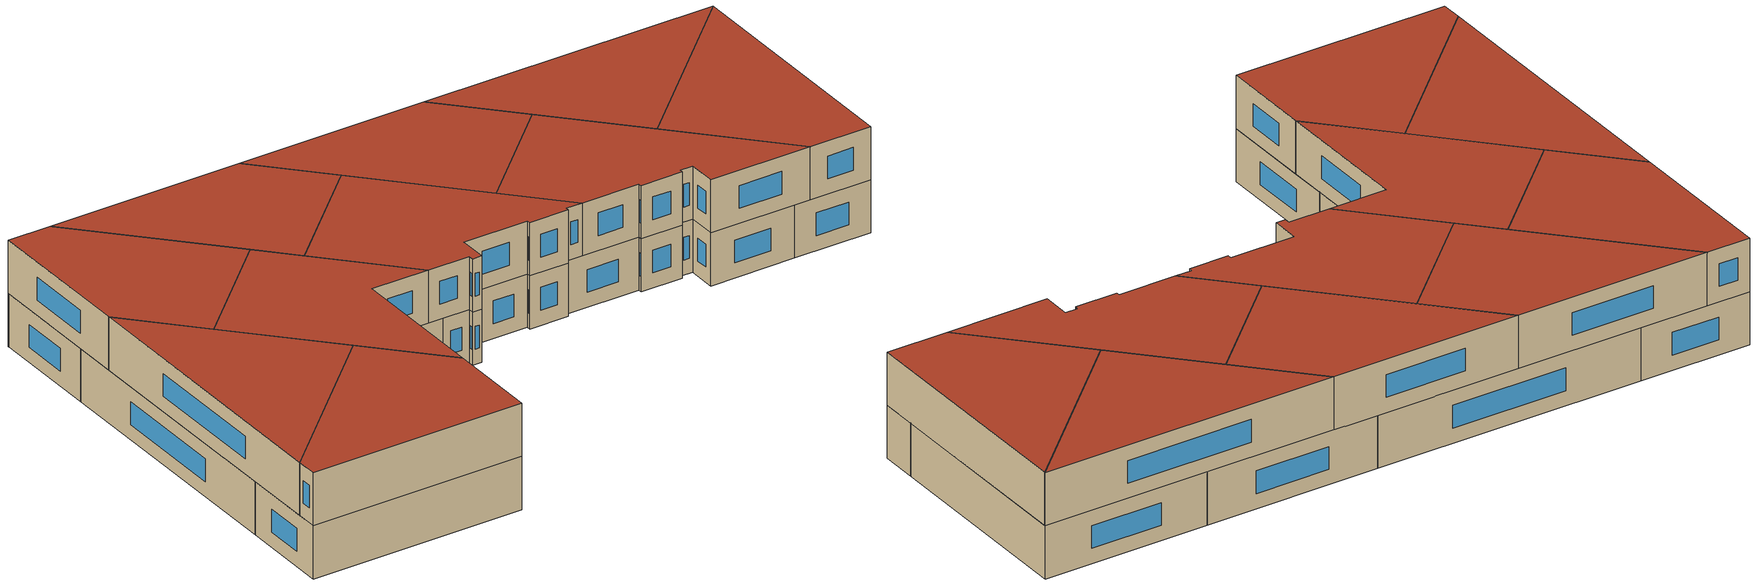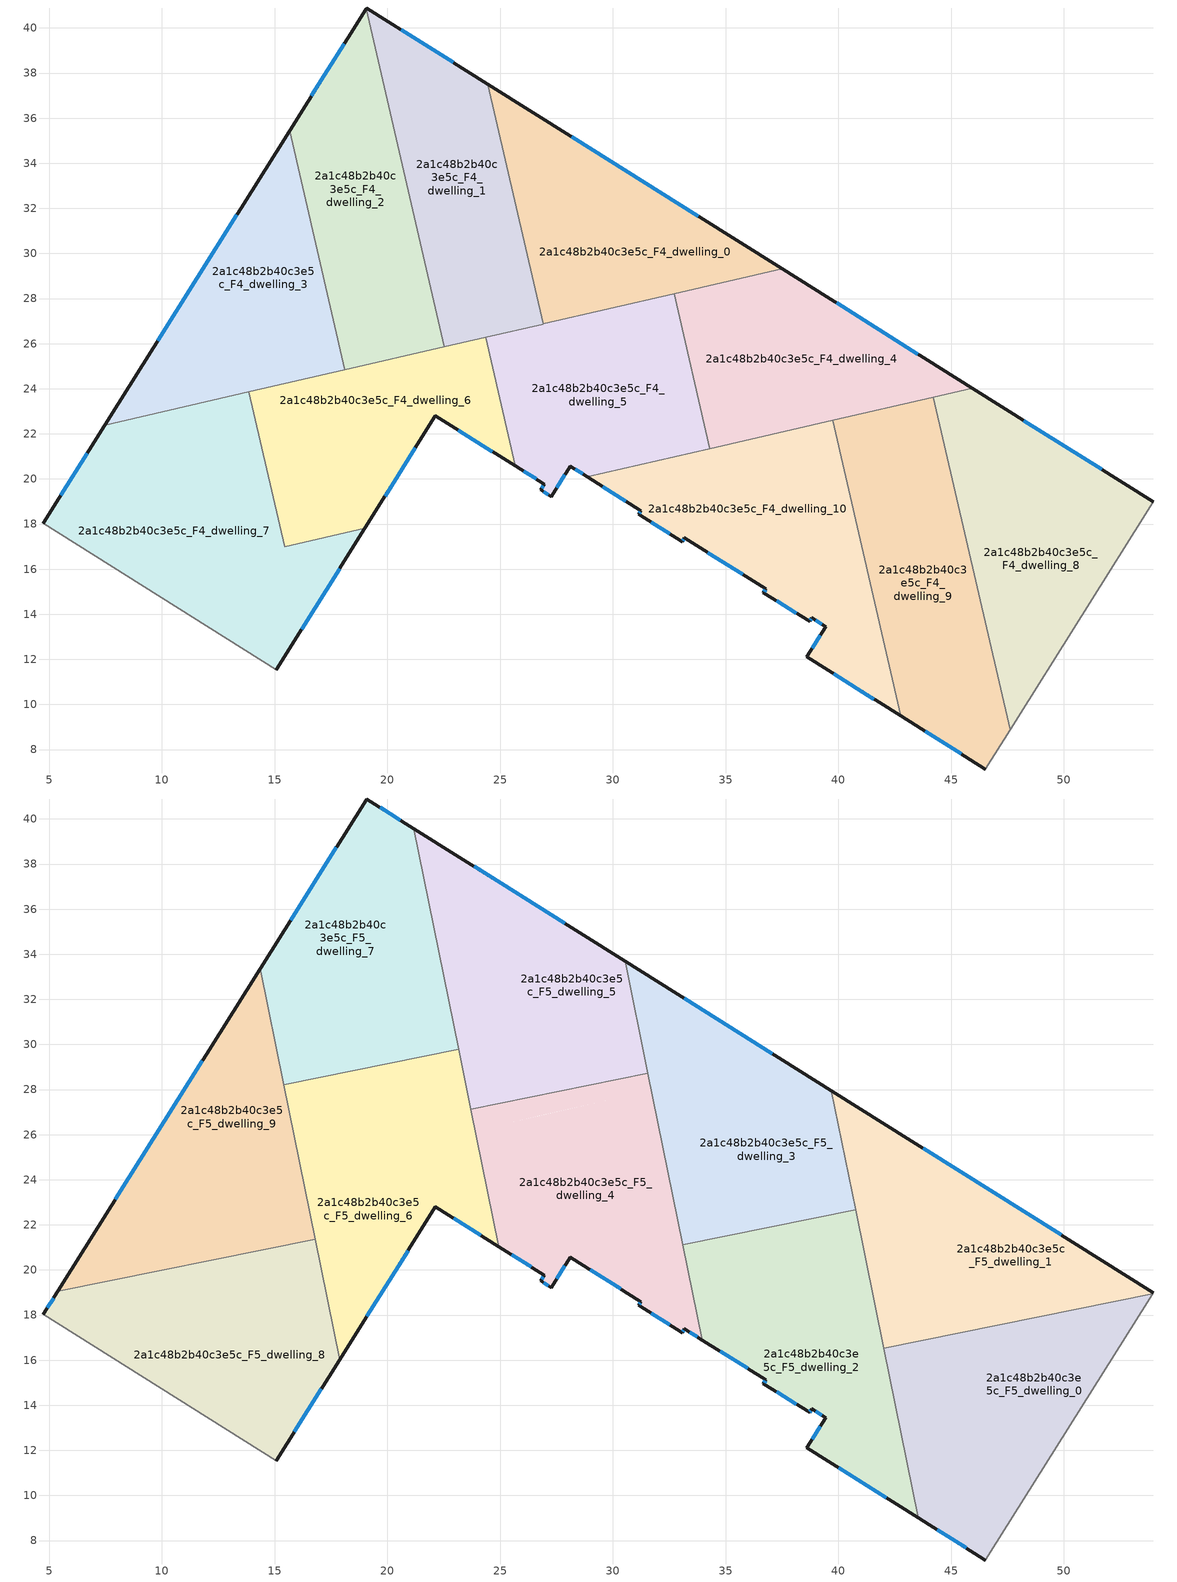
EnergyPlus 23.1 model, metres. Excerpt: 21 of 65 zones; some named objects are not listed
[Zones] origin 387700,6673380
2a1c48b2b40c3e5c_F4_dwelling_0
 floor to 2a1c48b2b40c3e5c_F3_dwelling_0 (EU_floor_Construction): 37.51,29.32 26.91,26.87 24.46,37.51 z12
 wall outside (EU_wall_Construction): 37.51,29.32 24.46,37.51 z12:15
 wall to 2a1c48b2b40c3e5c_F4_dwelling_1 (EU_wall_Construction): 24.46,37.51 26.91,26.87 z12:15
 wall to 2a1c48b2b40c3e5c_F4_dwelling_5 (EU_wall_Construction): 26.91,26.87 32.72,28.21 z12:15
 wall to 2a1c48b2b40c3e5c_F4_dwelling_4 (EU_wall_Construction): 32.72,28.21 37.51,29.32 z12:15
 window (EU_Window_Construction): 33.78,31.66 28.19,35.17 z12.86:14.14
2a1c48b2b40c3e5c_F4_dwelling_1
 floor to 2a1c48b2b40c3e5c_F3_dwelling_1 (EU_floor_Construction): 24.46,37.51 26.91,26.87 22.52,25.86 19.06,40.85 19.08,40.88 z12
 wall outside (EU_wall_Construction): 24.46,37.51 19.08,40.88 19.06,40.85 z12:15
 wall to 2a1c48b2b40c3e5c_F4_dwelling_2 (EU_wall_Construction): 19.06,40.85 22.52,25.86 z12:15
 wall to 2a1c48b2b40c3e5c_F4_dwelling_6 (EU_wall_Construction): 22.52,25.86 24.35,26.28 z12:15
 wall to 2a1c48b2b40c3e5c_F4_dwelling_5 (EU_wall_Construction): 24.36,26.28 26.91,26.87 z12:15
 window (EU_Window_Construction): 22.92,38.47 20.62,39.92 z12.86:14.14
2a1c48b2b40c3e5c_F4_dwelling_10
 floor to 2a1c48b2b40c3e5c_F3_dwelling_10 (EU_floor_Construction): 39.75,22.6 42.77,9.49 38.6,12.11 39.44,13.45 38.83,13.84 38.72,13.68 36.68,14.96 36.78,15.12 33.18,17.38 33.07,17.22 31.15,18.43 31.25,18.59 28.87,20.09 z12
 wall outside (EU_wall_Construction): 28.87,20.09 31.25,18.59 31.15,18.43 33.07,17.22 33.18,17.38 36.78,15.12 36.68,14.96 38.72,13.68 38.83,13.84 39.44,13.45 38.6,12.11 42.77,9.49 z12:15
 wall to 2a1c48b2b40c3e5c_F4_dwelling_9 (EU_wall_Construction): 42.77,9.49 39.75,22.6 z12:15
 wall to 2a1c48b2b40c3e5c_F4_dwelling_4 (EU_wall_Construction): 39.75,22.6 34.3,21.34 z12:15
 wall to 2a1c48b2b40c3e5c_F4_dwelling_5 (EU_wall_Construction): 34.3,21.34 28.87,20.09 z12:15
 window (EU_Window_Construction): 37.26,14.59 38.14,14.04 / 36.75,15.08 36.71,15.01 / 34.21,16.74 35.75,15.77 / 33.1,17.26 33.15,17.34 / 31.7,18.08 32.52,17.56 / 31.22,18.55 31.18,18.47 / 29.55,19.66 30.57,19.02 / 39.79,11.36 41.58,10.24 / 39.2,13.07 38.84,12.49 / 39,13.73 39.27,13.56 / 38.75,13.72 38.8,13.79 z12.86:14.14
 ceiling adiabatic (EU_roof_Construction): 39.78,22.47 39.75,22.6 34.62,21.42 z15
2a1c48b2b40c3e5c_F4_dwelling_2
 floor to 2a1c48b2b40c3e5c_F3_dwelling_2 (EU_floor_Construction): 19.06,40.85 22.52,25.86 18.11,24.84 15.67,35.44 z12
 wall outside (EU_wall_Construction): 19.06,40.85 15.67,35.44 z12:15
 wall to 2a1c48b2b40c3e5c_F4_dwelling_3 (EU_wall_Construction): 15.67,35.44 18.11,24.84 z12:15
 wall to 2a1c48b2b40c3e5c_F4_dwelling_6 (EU_wall_Construction): 18.11,24.84 22.52,25.86 z12:15
 window (EU_Window_Construction): 18.09,39.31 16.64,36.99 z12.86:14.14
2a1c48b2b40c3e5c_F4_dwelling_3
 floor to 2a1c48b2b40c3e5c_F3_dwelling_3 (EU_floor_Construction): 15.67,35.44 18.11,24.84 7.47,22.39 z12
 wall outside (EU_wall_Construction): 15.67,35.44 7.47,22.39 z12:15
 wall to 2a1c48b2b40c3e5c_F4_dwelling_7 (EU_wall_Construction): 7.47,22.39 13.86,23.86 z12:15
 wall to 2a1c48b2b40c3e5c_F4_dwelling_6 (EU_wall_Construction): 13.86,23.86 18.11,24.84 z12:15
 window (EU_Window_Construction): 13.33,31.71 9.82,26.12 z12.86:14.14
2a1c48b2b40c3e5c_F4_dwelling_4
 floor to 2a1c48b2b40c3e5c_F3_dwelling_4 (EU_floor_Construction): 45.94,24.03 34.3,21.34 32.72,28.21 37.51,29.32 z12
 wall outside (EU_wall_Construction): 45.94,24.03 37.51,29.32 z12:15
 wall to 2a1c48b2b40c3e5c_F4_dwelling_5 (EU_wall_Construction): 32.72,28.21 34.3,21.34 z12:15
 wall to 2a1c48b2b40c3e5c_F4_dwelling_8 (EU_wall_Construction): 44.21,23.63 45.94,24.03 z12:15
 wall to 2a1c48b2b40c3e5c_F4_dwelling_9 (EU_wall_Construction): 39.75,22.6 44.21,23.63 z12:15
 window (EU_Window_Construction): 43.53,25.54 39.92,27.81 z12.86:14.14
2a1c48b2b40c3e5c_F4_dwelling_5
 floor to 2a1c48b2b40c3e5c_F3_dwelling_5 (EU_floor_Construction): 32.72,28.21 34.3,21.34 28.87,20.09 28.11,20.57 27.27,19.22 26.8,19.51 26.96,19.77 25.67,20.58 24.35,26.28 z12
 wall outside (EU_wall_Construction): 25.67,20.58 26.96,19.77 26.8,19.51 27.27,19.22 28.11,20.57 28.87,20.09 z12:15
 wall to 2a1c48b2b40c3e5c_F4_dwelling_6 (EU_wall_Construction): 24.35,26.28 25.67,20.58 z12:15
 window (EU_Window_Construction): 28.33,20.43 28.66,20.23 / 27.51,19.61 27.87,20.19 / 26.94,19.43 27.14,19.3 / 26.92,19.69 26.85,19.59 / 26.04,20.35 26.59,20 z12.86:14.14
2a1c48b2b40c3e5c_F4_dwelling_6
 floor to 2a1c48b2b40c3e5c_F3_dwelling_6 (EU_floor_Construction): 24.35,26.28 25.67,20.58 22.14,22.8 19.01,17.82 15.44,16.99 13.86,23.86 z12
 wall outside (EU_wall_Construction): 19.01,17.82 22.14,22.8 25.67,20.58 z12:15
 wall to 2a1c48b2b40c3e5c_F4_dwelling_7 (EU_wall_Construction): 13.86,23.86 15.44,16.99 19.01,17.82 z12:15
 window (EU_Window_Construction): 23.15,22.16 24.66,21.21 / 19.9,19.24 21.24,21.37 z12.86:14.14
2a1c48b2b40c3e5c_F4_dwelling_7
 floor to 2a1c48b2b40c3e5c_F3_dwelling_7 (EU_floor_Construction): 13.86,23.86 15.44,16.99 19.01,17.82 15.08,11.55 4.74,18.03 7.47,22.39 z12
 wall outside (EU_wall_Construction): 15.08,11.55 19.01,17.82 / 7.47,22.39 4.74,18.03 z12:15
 wall adiabatic (EU_wall_Construction): 4.74,18.03 15.08,11.55 z12:15
 window (EU_Window_Construction): 16.2,13.34 17.89,16.02 / 6.69,21.14 5.52,19.28 z12.86:14.14
2a1c48b2b40c3e5c_F4_dwelling_8
 floor to 2a1c48b2b40c3e5c_F3_dwelling_8 (EU_floor_Construction): 53.97,18.99 47.61,8.87 44.21,23.63 45.94,24.03 z12
 wall outside (EU_wall_Construction): 53.97,18.99 45.94,24.03 z12:15
 wall to 2a1c48b2b40c3e5c_F4_dwelling_9 (EU_wall_Construction): 44.21,23.63 47.61,8.87 z12:15
 wall adiabatic (EU_wall_Construction): 47.61,8.87 53.97,18.99 z12:15
 window (EU_Window_Construction): 51.67,20.43 48.23,22.59 z12.86:14.14
2a1c48b2b40c3e5c_F4_dwelling_9
 floor to 2a1c48b2b40c3e5c_F3_dwelling_9 (EU_floor_Construction): 44.21,23.63 47.61,8.87 46.53,7.14 42.77,9.49 39.75,22.6 z12
 wall outside (EU_wall_Construction): 42.77,9.49 46.53,7.14 z12:15
 wall adiabatic (EU_wall_Construction): 46.53,7.14 47.61,8.87 z12:15
 window (EU_Window_Construction): 43.84,8.82 45.45,7.81 z12.86:14.14
2a1c48b2b40c3e5c_F5_dwelling_0
 floor to 2a1c48b2b40c3e5c_F4_dwelling_8 (EU_floor_Construction): 53.94,18.95 47.61,8.87 45.68,17.27 z15
 floor to 2a1c48b2b40c3e5c_F4_dwelling_9 (EU_floor_Construction): 45.68,17.27 47.61,8.87 46.53,7.14 43.54,9.01 42.01,16.53 z15
 wall outside (EU_wall_Construction): 43.54,9.01 46.53,7.14 z15:18
 wall to 2a1c48b2b40c3e5c_F5_dwelling_1 (EU_wall_Construction): 53.94,18.96 42.01,16.53 z15:18
 wall adiabatic (EU_wall_Construction): 46.53,7.14 53.94,18.96 z15:18
 wall to 2a1c48b2b40c3e5c_F5_dwelling_2 (EU_wall_Construction): 42.01,16.53 43.54,9.01 z15:18
 window (EU_Window_Construction): 44.4,8.47 45.67,7.67 z15.86:17.14
 roof outside (EU_roof_Construction): 46.53,7.14 53.94,18.96 42.01,16.53 43.54,9.01 z18
2a1c48b2b40c3e5c_F5_dwelling_1
 floor to 2a1c48b2b40c3e5c_F4_dwelling_8 (EU_floor_Construction): 53.97,18.99 53.94,18.95 45.68,17.27 44.21,23.63 45.94,24.03 z15
 floor to 2a1c48b2b40c3e5c_F4_dwelling_4 (EU_floor_Construction): 45.94,24.03 40.73,22.83 39.69,27.95 z15
 floor to 2a1c48b2b40c3e5c_F4_dwelling_9 (EU_floor_Construction): 44.21,23.63 45.68,17.27 42.01,16.53 40.73,22.83 z15
 wall outside (EU_wall_Construction): 53.97,18.99 39.69,27.95 z15:18
 wall adiabatic (EU_wall_Construction): 53.94,18.96 53.97,18.99 z15:18
 wall to 2a1c48b2b40c3e5c_F5_dwelling_3 (EU_wall_Construction): 39.69,27.95 40.77,22.67 z15:18
 wall to 2a1c48b2b40c3e5c_F5_dwelling_2 (EU_wall_Construction): 40.77,22.67 42.01,16.53 z15:18
 window (EU_Window_Construction): 49.89,21.55 43.77,25.39 z15.86:17.14
 roof outside (EU_roof_Construction): 53.94,18.96 53.97,18.99 39.69,27.95 42.01,16.53 z18
2a1c48b2b40c3e5c_F5_dwelling_2
 floor to 2a1c48b2b40c3e5c_F4_dwelling_10 (EU_floor_Construction): 39.78,22.47 42.77,9.49 38.6,12.11 39.44,13.45 38.83,13.84 38.72,13.68 36.68,14.96 36.78,15.12 33.96,16.89 33.11,21.07 34.61,21.41 z15
 floor to 2a1c48b2b40c3e5c_F4_dwelling_5 (EU_floor_Construction): 34.3,21.35 33.11,21.07 33.1,21.11 z15
 floor to 2a1c48b2b40c3e5c_F4_dwelling_9 (EU_floor_Construction): 40.77,22.67 43.54,9.01 42.77,9.49 39.78,22.47 z15
 wall outside (EU_wall_Construction): 33.96,16.89 36.78,15.12 36.68,14.96 38.72,13.68 38.79,13.78 38.83,13.84 39.44,13.45 38.6,12.11 43.54,9.01 z15:18
 wall to 2a1c48b2b40c3e5c_F5_dwelling_3 (EU_wall_Construction): 40.77,22.67 33.1,21.11 z15:18
 wall to 2a1c48b2b40c3e5c_F5_dwelling_4 (EU_wall_Construction): 33.1,21.11 33.96,16.89 z15:18
 window (EU_Window_Construction): 40.01,11.22 42.13,9.89 / 39.2,13.07 38.84,12.49 / 39,13.73 39.27,13.56 / 38.74,13.71 38.77,13.75 / 37.26,14.59 38.14,14.04 / 36.75,15.08 36.71,15.01 / 34.77,16.39 35.98,15.63 z15.86:17.14
 roof outside (EU_roof_Construction): 43.54,9.01 40.77,22.67 33.1,21.11 33.96,16.89 36.78,15.12 36.68,14.96 38.72,13.68 38.79,13.78 38.83,13.84 39.44,13.45 38.6,12.11 z18
2a1c48b2b40c3e5c_F5_dwelling_3
 floor to 2a1c48b2b40c3e5c_F4_dwelling_4 (EU_floor_Construction): 39.69,27.95 40.73,22.83 34.62,21.42 34.3,21.35 32.72,28.21 37.51,29.32 z15
 floor to 2a1c48b2b40c3e5c_F4_dwelling_0 (EU_floor_Construction): 37.51,29.32 31.71,27.98 30.54,33.69 z15
 floor to 2a1c48b2b40c3e5c_F4_dwelling_5 (EU_floor_Construction): 32.72,28.21 34.3,21.35 33.1,21.11 31.71,27.98 z15
 floor to 2a1c48b2b40c3e5c_F4_dwelling_9 (EU_floor_Construction): 40.73,22.83 40.77,22.67 39.78,22.47 39.75,22.6 z15
 floor adiabatic (EU_floor_Construction): 39.75,22.6 39.78,22.47 34.62,21.42 z15
 wall outside (EU_wall_Construction): 39.69,27.95 30.54,33.69 z15:18
 wall to 2a1c48b2b40c3e5c_F5_dwelling_5 (EU_wall_Construction): 30.54,33.69 31.56,28.72 z15:18
 wall to 2a1c48b2b40c3e5c_F5_dwelling_4 (EU_wall_Construction): 31.56,28.72 33.1,21.11 z15:18
 window (EU_Window_Construction): 37.08,29.59 33.16,32.05 z15.86:17.14
 roof outside (EU_roof_Construction): 40.77,22.67 39.69,27.95 30.54,33.69 33.1,21.11 z18
2a1c48b2b40c3e5c_F5_dwelling_4
 floor to 2a1c48b2b40c3e5c_F4_dwelling_5 (EU_floor_Construction): 31.71,27.98 33.11,21.07 28.87,20.09 28.11,20.57 27.27,19.22 26.8,19.51 26.96,19.77 25.67,20.58 24.35,26.28 z15
 floor to 2a1c48b2b40c3e5c_F4_dwelling_1 (EU_floor_Construction): 26.71,27.73 26.91,26.87 23.89,26.17 23.7,27.12 z15
 floor to 2a1c48b2b40c3e5c_F4_dwelling_10 (EU_floor_Construction): 33.11,21.07 33.96,16.89 33.18,17.38 33.07,17.22 31.15,18.43 31.25,18.59 28.87,20.09 z15
 floor to 2a1c48b2b40c3e5c_F4_dwelling_0 (EU_floor_Construction): 31.56,28.72 31.71,27.98 26.91,26.87 26.71,27.73 z15
 floor to 2a1c48b2b40c3e5c_F4_dwelling_6 (EU_floor_Construction): 24.35,26.28 25.67,20.58 24.94,21.04 23.89,26.17 z15
 wall outside (EU_wall_Construction): 24.94,21.04 26.96,19.77 26.8,19.51 27.27,19.22 28.11,20.57 31.25,18.59 31.15,18.43 33.07,17.22 33.18,17.38 33.96,16.89 z15:18
 wall to 2a1c48b2b40c3e5c_F5_dwelling_5 (EU_wall_Construction): 31.56,28.72 23.7,27.12 z15:18
 wall to 2a1c48b2b40c3e5c_F5_dwelling_6 (EU_wall_Construction): 23.7,27.12 24.94,21.04 z15:18
 window (EU_Window_Construction): 25.51,20.68 26.38,20.13 / 33.4,17.24 33.74,17.03 / 33.1,17.26 33.15,17.34 / 31.7,18.08 32.52,17.56 / 31.22,18.55 31.18,18.47 / 29.01,20.01 30.35,19.16 / 27.51,19.61 27.87,20.19 / 26.94,19.43 27.14,19.3 / 26.92,19.69 26.85,19.59 z15.86:17.14
 roof outside (EU_roof_Construction): 33.96,16.89 31.56,28.72 23.7,27.12 24.94,21.04 26.96,19.77 26.8,19.51 27.27,19.22 28.11,20.57 31.25,18.59 31.15,18.43 33.07,17.22 33.18,17.38 z18
2a1c48b2b40c3e5c_F5_dwelling_5
 floor to 2a1c48b2b40c3e5c_F4_dwelling_0 (EU_floor_Construction): 30.54,33.69 31.56,28.72 26.71,27.73 24.46,37.51 z15
 floor to 2a1c48b2b40c3e5c_F4_dwelling_1 (EU_floor_Construction): 24.46,37.51 26.71,27.73 23.7,27.12 21.17,39.57 z15
 wall outside (EU_wall_Construction): 30.54,33.69 21.17,39.57 z15:18
 wall to 2a1c48b2b40c3e5c_F5_dwelling_7 (EU_wall_Construction): 21.17,39.57 23.16,29.78 z15:18
 wall to 2a1c48b2b40c3e5c_F5_dwelling_6 (EU_wall_Construction): 23.16,29.78 23.7,27.12 z15:18
 window (EU_Window_Construction): 27.87,35.37 23.85,37.89 z15.86:17.14
 roof outside (EU_roof_Construction): 31.56,28.72 30.54,33.69 21.17,39.57 23.7,27.12 z18
2a1c48b2b40c3e5c_F5_dwelling_6
 floor to 2a1c48b2b40c3e5c_F4_dwelling_6 (EU_floor_Construction): 23.89,26.17 24.94,21.04 22.14,22.8 19.01,17.82 17.58,17.49 16.18,24.4 z15
 floor to 2a1c48b2b40c3e5c_F4_dwelling_2 (EU_floor_Construction): 21.68,29.48 22.52,25.86 18.11,24.84 17.25,28.58 z15
 floor to 2a1c48b2b40c3e5c_F4_dwelling_7 (EU_floor_Construction): 19.01,17.82 17.88,16.02 17.58,17.49 z15
 floor to 2a1c48b2b40c3e5c_F4_dwelling_3 (EU_floor_Construction): 17.25,28.58 18.11,24.84 16.18,24.4 15.4,28.21 z15
 floor to 2a1c48b2b40c3e5c_F4_dwelling_1 (EU_floor_Construction): 23.16,29.78 23.89,26.17 22.52,25.86 21.68,29.48 z15
 wall outside (EU_wall_Construction): 17.88,16.02 22.14,22.8 24.94,21.04 z15:18
 wall to 2a1c48b2b40c3e5c_F5_dwelling_7 (EU_wall_Construction): 23.16,29.78 15.4,28.21 z15:18
 wall to 2a1c48b2b40c3e5c_F5_dwelling_9 (EU_wall_Construction): 15.4,28.21 16.79,21.36 z15:18
 wall to 2a1c48b2b40c3e5c_F5_dwelling_8 (EU_wall_Construction): 16.8,21.36 17.88,16.02 z15:18
 window (EU_Window_Construction): 22.94,22.29 24.14,21.54 / 19.1,17.96 20.92,20.86 z15.86:17.14
 roof outside (EU_roof_Construction): 24.94,21.04 23.16,29.78 15.4,28.21 17.88,16.02 22.14,22.8 z18
2a1c48b2b40c3e5c_F5_dwelling_7
 floor to 2a1c48b2b40c3e5c_F4_dwelling_1 (EU_floor_Construction): 21.17,39.57 23.16,29.78 21.68,29.48 19.06,40.85 19.08,40.88 z15
 floor to 2a1c48b2b40c3e5c_F4_dwelling_2 (EU_floor_Construction): 19.06,40.85 21.68,29.48 17.25,28.58 15.67,35.44 z15
 floor to 2a1c48b2b40c3e5c_F4_dwelling_3 (EU_floor_Construction): 15.67,35.44 17.25,28.58 15.4,28.21 14.36,33.36 z15
 wall outside (EU_wall_Construction): 21.17,39.57 19.08,40.88 14.36,33.36 z15:18
 wall to 2a1c48b2b40c3e5c_F5_dwelling_9 (EU_wall_Construction): 14.36,33.36 15.4,28.21 z15:18
 window (EU_Window_Construction): 20.57,39.95 19.68,40.51 / 17.73,38.73 15.71,35.51 z15.86:17.14
 roof outside (EU_roof_Construction): 23.16,29.78 21.17,39.57 19.08,40.88 14.36,33.36 15.4,28.21 z18
2a1c48b2b40c3e5c_F5_dwelling_8
 floor to 2a1c48b2b40c3e5c_F4_dwelling_7 (EU_floor_Construction): 14.54,20.91 15.44,16.99 17.58,17.49 17.88,16.02 15.08,11.55 4.74,18.03 5.38,19.04 z15
 floor to 2a1c48b2b40c3e5c_F4_dwelling_6 (EU_floor_Construction): 16.79,21.36 17.58,17.49 15.44,16.99 14.54,20.91 z15
 wall outside (EU_wall_Construction): 15.08,11.55 17.88,16.02 / 5.38,19.04 4.74,18.03 z15:18
 wall to 2a1c48b2b40c3e5c_F5_dwelling_9 (EU_wall_Construction): 16.79,21.37 5.38,19.04 z15:18
 wall adiabatic (EU_wall_Construction): 4.74,18.03 15.08,11.55 z15:18
 window (EU_Window_Construction): 15.88,12.82 17.08,14.74 / 5.2,18.75 4.92,18.32 z15.86:17.14
 roof outside (EU_roof_Construction): 15.08,11.55 17.88,16.02 16.79,21.37 5.38,19.04 4.74,18.03 z18
2a1c48b2b40c3e5c_F5_dwelling_9
 floor to 2a1c48b2b40c3e5c_F4_dwelling_3 (EU_floor_Construction): 14.36,33.36 16.18,24.39 7.48,22.39 z15
 floor to 2a1c48b2b40c3e5c_F4_dwelling_7 (EU_floor_Construction): 13.86,23.86 14.54,20.91 5.38,19.04 7.48,22.39 z15
 floor to 2a1c48b2b40c3e5c_F4_dwelling_6 (EU_floor_Construction): 16.18,24.39 16.79,21.36 14.54,20.91 13.86,23.86 z15
 wall outside (EU_wall_Construction): 14.36,33.36 5.38,19.04 z15:18
 window (EU_Window_Construction): 11.79,29.27 7.94,23.13 z15.86:17.14
 roof outside (EU_roof_Construction): 16.79,21.37 14.36,33.36 5.38,19.04 z18
[Building]
EU S2 Campaign: North Axis=0; Terrain=City; Solar Distribution=FullExterior
[Site:Location]
Helsinki-Vantaa.AP: Latitude=60.317; Longitude=24.963; Time Zone=2; Elevation=54.6
[SizingPeriod:WeatherFileDays]
AnnualSizingPeriod: Begin Month=1; Begin Day of Month=1; End Month=12; End Day of Month=31; Day of Week for Start Day=Monday; Use Weather File Daylight Saving Period=No; Use Weather File Rain and Snow Indicators=No
[MATERIAL]
EU_InternalMass_Material: Roughness=MediumRough; Thickness=0.1; Conductivity=1; Density=1800; Specific Heat=900; Thermal Absorptance=0.9; Solar Absorptance=0.7; Visible Absorptance=0.7
[MATERIAL:NOMASS] Roughness=MediumRough; Thermal Absorptance=0.9; Solar Absorptance=0.7; Visible Absorptance=0.7
Name | Thermal Resistance
EU_wall_NoMass | 5.91765
EU_roof_NoMass | 11.1778
EU_floor_NoMass | 6.2875
[WINDOWMATERIAL:SIMPLEGLAZINGSYSTEM]
EU_Window_SimpleGlazing: UFactor=0.994035; Solar Heat Gain Coefficient=0.7; Visible Transmittance=0.7
[CONSTRUCTION]
EU_wall_Construction: EU_wall_NoMass
EU_roof_Construction: EU_roof_NoMass
EU_floor_Construction: EU_floor_NoMass
EU_Window_Construction: EU_Window_SimpleGlazing
EU_InternalMass_Construction: EU_InternalMass_Material
[ZONE] Type=1; Multiplier=1; Ceiling Height=autocalculate; Floor Area=autocalculate; Part of Total Floor Area=Yes
Name | Volume
2a1c48b2b40c3e5c_F4_dwelling_0 | 178.191
2a1c48b2b40c3e5c_F5_dwelling_0; 2a1c48b2b40c3e5c_F5_dwelling_8 | 213.823
2a1c48b2b40c3e5c_F4_dwelling_1 | 178.217
2a1c48b2b40c3e5c_F5_dwelling_1; 2a1c48b2b40c3e5c_F5_dwelling_2 | 213.836
2a1c48b2b40c3e5c_F4_dwelling_10 | 210.07
2a1c48b2b40c3e5c_F4_dwelling_2 | 178.189
2a1c48b2b40c3e5c_F4_dwelling_3 | 178.195
2a1c48b2b40c3e5c_F5_dwelling_3 | 213.857
2a1c48b2b40c3e5c_F4_dwelling_4 | 178.2
2a1c48b2b40c3e5c_F5_dwelling_4 | 213.825
2a1c48b2b40c3e5c_F4_dwelling_5 | 178.887
2a1c48b2b40c3e5c_F5_dwelling_5; 2a1c48b2b40c3e5c_F5_dwelling_9 | 213.856
2a1c48b2b40c3e5c_F4_dwelling_6 | 178.19
2a1c48b2b40c3e5c_F5_dwelling_6 | 213.841
2a1c48b2b40c3e5c_F4_dwelling_7 | 260.083
2a1c48b2b40c3e5c_F5_dwelling_7 | 213.817
2a1c48b2b40c3e5c_F4_dwelling_8 | 210.065
2a1c48b2b40c3e5c_F4_dwelling_9 | 210.093
[INTERNALMASS] Construction=EU_InternalMass_Construction
Name | Zone or ZoneList | Surface Area
2a1c48b2b40c3e5c_F4_dwelling_0_EU_InternalMass | 2a1c48b2b40c3e5c_F4_dwelling_0 | 59.3974
2a1c48b2b40c3e5c_F4_dwelling_1_EU_InternalMass | 2a1c48b2b40c3e5c_F4_dwelling_1 | 59.4056
2a1c48b2b40c3e5c_F4_dwelling_2_EU_InternalMass | 2a1c48b2b40c3e5c_F4_dwelling_2 | 59.3961
2a1c48b2b40c3e5c_F4_dwelling_3_EU_InternalMass | 2a1c48b2b40c3e5c_F4_dwelling_3 | 59.3986
2a1c48b2b40c3e5c_F4_dwelling_4_EU_InternalMass | 2a1c48b2b40c3e5c_F4_dwelling_4 | 59.4005
2a1c48b2b40c3e5c_F4_dwelling_5_EU_InternalMass | 2a1c48b2b40c3e5c_F4_dwelling_5 | 59.6289
2a1c48b2b40c3e5c_F4_dwelling_6_EU_InternalMass | 2a1c48b2b40c3e5c_F4_dwelling_6 | 59.3968
2a1c48b2b40c3e5c_F4_dwelling_7_EU_InternalMass | 2a1c48b2b40c3e5c_F4_dwelling_7 | 86.6942
2a1c48b2b40c3e5c_F4_dwelling_8_EU_InternalMass | 2a1c48b2b40c3e5c_F4_dwelling_8 | 70.0217
2a1c48b2b40c3e5c_F4_dwelling_9_EU_InternalMass | 2a1c48b2b40c3e5c_F4_dwelling_9 | 70.0306
2a1c48b2b40c3e5c_F4_dwelling_10_EU_InternalMass | 2a1c48b2b40c3e5c_F4_dwelling_10 | 70.0235
2a1c48b2b40c3e5c_F5_dwelling_0_EU_InternalMass | 2a1c48b2b40c3e5c_F5_dwelling_0 | 71.2721
2a1c48b2b40c3e5c_F5_dwelling_1_EU_InternalMass | 2a1c48b2b40c3e5c_F5_dwelling_1 | 71.2781
2a1c48b2b40c3e5c_F5_dwelling_2_EU_InternalMass | 2a1c48b2b40c3e5c_F5_dwelling_2 | 71.2787
2a1c48b2b40c3e5c_F5_dwelling_3_EU_InternalMass | 2a1c48b2b40c3e5c_F5_dwelling_3 | 71.2861
2a1c48b2b40c3e5c_F5_dwelling_4_EU_InternalMass | 2a1c48b2b40c3e5c_F5_dwelling_4 | 71.2741
2a1c48b2b40c3e5c_F5_dwelling_5_EU_InternalMass | 2a1c48b2b40c3e5c_F5_dwelling_5 | 71.284
2a1c48b2b40c3e5c_F5_dwelling_6_EU_InternalMass | 2a1c48b2b40c3e5c_F5_dwelling_6 | 71.282
2a1c48b2b40c3e5c_F5_dwelling_7_EU_InternalMass | 2a1c48b2b40c3e5c_F5_dwelling_7 | 71.2739
2a1c48b2b40c3e5c_F5_dwelling_8_EU_InternalMass | 2a1c48b2b40c3e5c_F5_dwelling_8 | 71.2732
2a1c48b2b40c3e5c_F5_dwelling_9_EU_InternalMass | 2a1c48b2b40c3e5c_F5_dwelling_9 | 71.2842
[OTHEREQUIPMENT] Fuel Type=Electricity; Design Level Calculation Method=Watts/Area; Power per Zone Floor Area=1; Fraction Latent=0; Fraction Radiant=0; Fraction Lost=0; Carbon Dioxide Generation Rate=0; EndUse Subcategory=EU_Step8_InternalGains
Name | Zone or ZoneList or Space or SpaceList | Schedule
EU_Step8_InternalGain_2a1c48b2b40c3e5c_F4_dwelling_0_f000 | 2a1c48b2b40c3e5c_F4_dwelling_0 | EU_Step8_GainSchedule_2a1c48b2b40c3e5c_F4_dwelling_0_f000
EU_Step8_InternalGain_2a1c48b2b40c3e5c_F4_dwelling_1_f000 | 2a1c48b2b40c3e5c_F4_dwelling_1 | EU_Step8_GainSchedule_2a1c48b2b40c3e5c_F4_dwelling_1_f000
EU_Step8_InternalGain_2a1c48b2b40c3e5c_F4_dwelling_2_f000 | 2a1c48b2b40c3e5c_F4_dwelling_2 | EU_Step8_GainSchedule_2a1c48b2b40c3e5c_F4_dwelling_2_f000
EU_Step8_InternalGain_2a1c48b2b40c3e5c_F4_dwelling_3_f000 | 2a1c48b2b40c3e5c_F4_dwelling_3 | EU_Step8_GainSchedule_2a1c48b2b40c3e5c_F4_dwelling_3_f000
EU_Step8_InternalGain_2a1c48b2b40c3e5c_F4_dwelling_4_f000 | 2a1c48b2b40c3e5c_F4_dwelling_4 | EU_Step8_GainSchedule_2a1c48b2b40c3e5c_F4_dwelling_4_f000
EU_Step8_InternalGain_2a1c48b2b40c3e5c_F4_dwelling_5_f000 | 2a1c48b2b40c3e5c_F4_dwelling_5 | EU_Step8_GainSchedule_2a1c48b2b40c3e5c_F4_dwelling_5_f000
EU_Step8_InternalGain_2a1c48b2b40c3e5c_F4_dwelling_6_f000 | 2a1c48b2b40c3e5c_F4_dwelling_6 | EU_Step8_GainSchedule_2a1c48b2b40c3e5c_F4_dwelling_6_f000
EU_Step8_InternalGain_2a1c48b2b40c3e5c_F4_dwelling_7_f000 | 2a1c48b2b40c3e5c_F4_dwelling_7 | EU_Step8_GainSchedule_2a1c48b2b40c3e5c_F4_dwelling_7_f000
EU_Step8_InternalGain_2a1c48b2b40c3e5c_F4_dwelling_8_f000 | 2a1c48b2b40c3e5c_F4_dwelling_8 | EU_Step8_GainSchedule_2a1c48b2b40c3e5c_F4_dwelling_8_f000
EU_Step8_InternalGain_2a1c48b2b40c3e5c_F4_dwelling_9_f000 | 2a1c48b2b40c3e5c_F4_dwelling_9 | EU_Step8_GainSchedule_2a1c48b2b40c3e5c_F4_dwelling_9_f000
EU_Step8_InternalGain_2a1c48b2b40c3e5c_F4_dwelling_10_f000 | 2a1c48b2b40c3e5c_F4_dwelling_10 | EU_Step8_GainSchedule_2a1c48b2b40c3e5c_F4_dwelling_10_f000
EU_Step8_InternalGain_2a1c48b2b40c3e5c_F5_dwelling_0_f000 | 2a1c48b2b40c3e5c_F5_dwelling_0 | EU_Step8_GainSchedule_2a1c48b2b40c3e5c_F5_dwelling_0_f000
EU_Step8_InternalGain_2a1c48b2b40c3e5c_F5_dwelling_1_f000 | 2a1c48b2b40c3e5c_F5_dwelling_1 | EU_Step8_GainSchedule_2a1c48b2b40c3e5c_F5_dwelling_1_f000
EU_Step8_InternalGain_2a1c48b2b40c3e5c_F5_dwelling_2_f000 | 2a1c48b2b40c3e5c_F5_dwelling_2 | EU_Step8_GainSchedule_2a1c48b2b40c3e5c_F5_dwelling_2_f000
EU_Step8_InternalGain_2a1c48b2b40c3e5c_F5_dwelling_3_f000 | 2a1c48b2b40c3e5c_F5_dwelling_3 | EU_Step8_GainSchedule_2a1c48b2b40c3e5c_F5_dwelling_3_f000
EU_Step8_InternalGain_2a1c48b2b40c3e5c_F5_dwelling_4_f000 | 2a1c48b2b40c3e5c_F5_dwelling_4 | EU_Step8_GainSchedule_2a1c48b2b40c3e5c_F5_dwelling_4_f000
EU_Step8_InternalGain_2a1c48b2b40c3e5c_F5_dwelling_5_f000 | 2a1c48b2b40c3e5c_F5_dwelling_5 | EU_Step8_GainSchedule_2a1c48b2b40c3e5c_F5_dwelling_5_f000
EU_Step8_InternalGain_2a1c48b2b40c3e5c_F5_dwelling_6_f000 | 2a1c48b2b40c3e5c_F5_dwelling_6 | EU_Step8_GainSchedule_2a1c48b2b40c3e5c_F5_dwelling_6_f000
EU_Step8_InternalGain_2a1c48b2b40c3e5c_F5_dwelling_7_f000 | 2a1c48b2b40c3e5c_F5_dwelling_7 | EU_Step8_GainSchedule_2a1c48b2b40c3e5c_F5_dwelling_7_f000
EU_Step8_InternalGain_2a1c48b2b40c3e5c_F5_dwelling_8_f000 | 2a1c48b2b40c3e5c_F5_dwelling_8 | EU_Step8_GainSchedule_2a1c48b2b40c3e5c_F5_dwelling_8_f000
EU_Step8_InternalGain_2a1c48b2b40c3e5c_F5_dwelling_9_f000 | 2a1c48b2b40c3e5c_F5_dwelling_9 | EU_Step8_GainSchedule_2a1c48b2b40c3e5c_F5_dwelling_9_f000
[ZONEVENTILATION:DESIGNFLOWRATE] Schedule=EU_AlwaysOn; Design Flow Rate Calculation Method=AirChanges/Hour; Air Changes per Hour=0.596421; Ventilation Type=Natural; Fan Pressure Rise=0; Fan Total Efficiency=1; Constant Term Coefficient=1; Temperature Term Coefficient=0; Velocity Term Coefficient=0; Velocity Squared Term Coefficient=0; Minimum Indoor Temperature=-100; Maximum Indoor Temperature=100; Delta Temperature=-100; Minimum Outdoor Temperature=-100; Maximum Outdoor Temperature=100; Maximum Wind Speed=40
Name | Zone or ZoneList or Space or SpaceList
EU_ConstantAir_2a1c48b2b40c3e5c_F4_dwelling_0 | 2a1c48b2b40c3e5c_F4_dwelling_0
EU_ConstantAir_2a1c48b2b40c3e5c_F4_dwelling_1 | 2a1c48b2b40c3e5c_F4_dwelling_1
EU_ConstantAir_2a1c48b2b40c3e5c_F4_dwelling_2 | 2a1c48b2b40c3e5c_F4_dwelling_2
EU_ConstantAir_2a1c48b2b40c3e5c_F4_dwelling_3 | 2a1c48b2b40c3e5c_F4_dwelling_3
EU_ConstantAir_2a1c48b2b40c3e5c_F4_dwelling_4 | 2a1c48b2b40c3e5c_F4_dwelling_4
EU_ConstantAir_2a1c48b2b40c3e5c_F4_dwelling_5 | 2a1c48b2b40c3e5c_F4_dwelling_5
EU_ConstantAir_2a1c48b2b40c3e5c_F4_dwelling_6 | 2a1c48b2b40c3e5c_F4_dwelling_6
EU_ConstantAir_2a1c48b2b40c3e5c_F4_dwelling_7 | 2a1c48b2b40c3e5c_F4_dwelling_7
EU_ConstantAir_2a1c48b2b40c3e5c_F4_dwelling_8 | 2a1c48b2b40c3e5c_F4_dwelling_8
EU_ConstantAir_2a1c48b2b40c3e5c_F4_dwelling_9 | 2a1c48b2b40c3e5c_F4_dwelling_9
EU_ConstantAir_2a1c48b2b40c3e5c_F4_dwelling_10 | 2a1c48b2b40c3e5c_F4_dwelling_10
EU_ConstantAir_2a1c48b2b40c3e5c_F5_dwelling_0 | 2a1c48b2b40c3e5c_F5_dwelling_0
EU_ConstantAir_2a1c48b2b40c3e5c_F5_dwelling_1 | 2a1c48b2b40c3e5c_F5_dwelling_1
EU_ConstantAir_2a1c48b2b40c3e5c_F5_dwelling_2 | 2a1c48b2b40c3e5c_F5_dwelling_2
EU_ConstantAir_2a1c48b2b40c3e5c_F5_dwelling_3 | 2a1c48b2b40c3e5c_F5_dwelling_3
EU_ConstantAir_2a1c48b2b40c3e5c_F5_dwelling_4 | 2a1c48b2b40c3e5c_F5_dwelling_4
EU_ConstantAir_2a1c48b2b40c3e5c_F5_dwelling_5 | 2a1c48b2b40c3e5c_F5_dwelling_5
EU_ConstantAir_2a1c48b2b40c3e5c_F5_dwelling_6 | 2a1c48b2b40c3e5c_F5_dwelling_6
EU_ConstantAir_2a1c48b2b40c3e5c_F5_dwelling_7 | 2a1c48b2b40c3e5c_F5_dwelling_7
EU_ConstantAir_2a1c48b2b40c3e5c_F5_dwelling_8 | 2a1c48b2b40c3e5c_F5_dwelling_8
EU_ConstantAir_2a1c48b2b40c3e5c_F5_dwelling_9 | 2a1c48b2b40c3e5c_F5_dwelling_9
[HVACTEMPLATE:ZONE:IDEALLOADSAIRSYSTEM] System Availability Schedule=EU_AlwaysOn; Maximum Heating Supply Air Temperature=50; Minimum Cooling Supply Air Temperature=13; Maximum Heating Supply Air Humidity Ratio=0.0156; Minimum Cooling Supply Air Humidity Ratio=0.0077; Heating Limit=NoLimit; Cooling Limit=NoLimit; Heating Availability Schedule=EU_AlwaysOn; Cooling Availability Schedule=EU_CoolingOff; Dehumidification Control Type=ConstantSensibleHeatRatio; Cooling Sensible Heat Ratio=0.7; Dehumidification Setpoint=60; Humidification Control Type=None; Humidification Setpoint=30; Outdoor Air Method=None; Outdoor Air Flow Rate per Person=0.00944; Outdoor Air Flow Rate per Zone Floor Area=0; Outdoor Air Flow Rate per Zone=0; Demand Controlled Ventilation Type=None; Outdoor Air Economizer Type=NoEconomizer; Heat Recovery Type=None; Sensible Heat Recovery Effectiveness=0.7; Latent Heat Recovery Effectiveness=0.65
Name | Template Thermostat
2a1c48b2b40c3e5c_F4_dwelling_0 | EU_HeatOnly_2a1c48b2b40c3e5c_F4_dwelling_0
2a1c48b2b40c3e5c_F4_dwelling_1 | EU_HeatOnly_2a1c48b2b40c3e5c_F4_dwelling_1
2a1c48b2b40c3e5c_F4_dwelling_2 | EU_HeatOnly_2a1c48b2b40c3e5c_F4_dwelling_2
2a1c48b2b40c3e5c_F4_dwelling_3 | EU_HeatOnly_2a1c48b2b40c3e5c_F4_dwelling_3
2a1c48b2b40c3e5c_F4_dwelling_4 | EU_HeatOnly_2a1c48b2b40c3e5c_F4_dwelling_4
2a1c48b2b40c3e5c_F4_dwelling_5 | EU_HeatOnly_2a1c48b2b40c3e5c_F4_dwelling_5
2a1c48b2b40c3e5c_F4_dwelling_6 | EU_HeatOnly_2a1c48b2b40c3e5c_F4_dwelling_6
2a1c48b2b40c3e5c_F4_dwelling_7 | EU_HeatOnly_2a1c48b2b40c3e5c_F4_dwelling_7
2a1c48b2b40c3e5c_F4_dwelling_8 | EU_HeatOnly_2a1c48b2b40c3e5c_F4_dwelling_8
2a1c48b2b40c3e5c_F4_dwelling_9 | EU_HeatOnly_2a1c48b2b40c3e5c_F4_dwelling_9
2a1c48b2b40c3e5c_F4_dwelling_10 | EU_HeatOnly_2a1c48b2b40c3e5c_F4_dwelling_10
2a1c48b2b40c3e5c_F5_dwelling_0 | EU_HeatOnly_2a1c48b2b40c3e5c_F5_dwelling_0
2a1c48b2b40c3e5c_F5_dwelling_1 | EU_HeatOnly_2a1c48b2b40c3e5c_F5_dwelling_1
2a1c48b2b40c3e5c_F5_dwelling_2 | EU_HeatOnly_2a1c48b2b40c3e5c_F5_dwelling_2
2a1c48b2b40c3e5c_F5_dwelling_3 | EU_HeatOnly_2a1c48b2b40c3e5c_F5_dwelling_3
2a1c48b2b40c3e5c_F5_dwelling_4 | EU_HeatOnly_2a1c48b2b40c3e5c_F5_dwelling_4
2a1c48b2b40c3e5c_F5_dwelling_5 | EU_HeatOnly_2a1c48b2b40c3e5c_F5_dwelling_5
2a1c48b2b40c3e5c_F5_dwelling_6 | EU_HeatOnly_2a1c48b2b40c3e5c_F5_dwelling_6
2a1c48b2b40c3e5c_F5_dwelling_7 | EU_HeatOnly_2a1c48b2b40c3e5c_F5_dwelling_7
2a1c48b2b40c3e5c_F5_dwelling_8 | EU_HeatOnly_2a1c48b2b40c3e5c_F5_dwelling_8
2a1c48b2b40c3e5c_F5_dwelling_9 | EU_HeatOnly_2a1c48b2b40c3e5c_F5_dwelling_9
[SIZING:ZONE] Zone Cooling Design Supply Air Temperature Input Method=SupplyAirTemperature; Zone Cooling Design Supply Air Temperature=13; Zone Heating Design Supply Air Temperature Input Method=SupplyAirTemperature; Zone Heating Design Supply Air Temperature=50; Zone Cooling Design Supply Air Humidity Ratio=0.008; Zone Heating Design Supply Air Humidity Ratio=0.008; Cooling Design Air Flow Method=DesignDay; Cooling Design Air Flow Rate=0; Cooling Minimum Air Flow per Zone Floor Area=0.000762; Cooling Minimum Air Flow=0; Cooling Minimum Air Flow Fraction=0.2; Heating Design Air Flow Method=DesignDay; Heating Design Air Flow Rate=0; Heating Maximum Air Flow per Zone Floor Area=0.002032; Heating Maximum Air Flow=0.141576; Heating Maximum Air Flow Fraction=0.3; Account for Dedicated Outdoor Air System=No; Dedicated Outdoor Air System Control Strategy=NeutralSupplyAir; Dedicated Outdoor Air Low Setpoint Temperature for Design=autosize; Dedicated Outdoor Air High Setpoint Temperature for Design=autosize; Zone Load Sizing Method=Sensible Load Only No Latent Load; Zone Latent Cooling Design Supply Air Humidity Ratio Input Method=HumidityRatioDifference; Zone Cooling Design Supply Air Humidity Ratio Difference=0.005; Zone Latent Heating Design Supply Air Humidity Ratio Input Method=HumidityRatioDifference; Zone Humidification Design Supply Air Humidity Ratio Difference=0.005
2a1c48b2b40c3e5c_F4_dwelling_0; 2a1c48b2b40c3e5c_F4_dwelling_1; 2a1c48b2b40c3e5c_F4_dwelling_2; 2a1c48b2b40c3e5c_F4_dwelling_3; 2a1c48b2b40c3e5c_F4_dwelling_4; 2a1c48b2b40c3e5c_F4_dwelling_5; 2a1c48b2b40c3e5c_F4_dwelling_6; 2a1c48b2b40c3e5c_F4_dwelling_7; 2a1c48b2b40c3e5c_F4_dwelling_8; 2a1c48b2b40c3e5c_F4_dwelling_9; 2a1c48b2b40c3e5c_F4_dwelling_10; 2a1c48b2b40c3e5c_F5_dwelling_0; 2a1c48b2b40c3e5c_F5_dwelling_1; 2a1c48b2b40c3e5c_F5_dwelling_2; 2a1c48b2b40c3e5c_F5_dwelling_3; 2a1c48b2b40c3e5c_F5_dwelling_4; 2a1c48b2b40c3e5c_F5_dwelling_5; 2a1c48b2b40c3e5c_F5_dwelling_6; 2a1c48b2b40c3e5c_F5_dwelling_7; 2a1c48b2b40c3e5c_F5_dwelling_8; 2a1c48b2b40c3e5c_F5_dwelling_9
[SCHEDULE:CONSTANT]
Name | Hourly Value
EU_AlwaysOn | 1
EU_CoolingOff | 0
[SCHEDULE:FILE] Column Number=1; Rows to Skip at Top=0; Number of Hours of Data=8760; Column Separator=Comma; Interpolate to Timestep=No; Minutes per Item=60; Adjust Schedule for Daylight Savings=Yes
Name | File
EU_Step8_GainSchedule_2a1c48b2b40c3e5c_F4_dwelling_0_f000 | ../../schedules/2a1c48b2b40c3e5c/2a1c48b2b40c3e5c_F4_dwelling_0_f000_gain.csv
EU_Step8_GainSchedule_2a1c48b2b40c3e5c_F4_dwelling_1_f000 | ../../schedules/2a1c48b2b40c3e5c/2a1c48b2b40c3e5c_F4_dwelling_1_f000_gain.csv
EU_Step8_GainSchedule_2a1c48b2b40c3e5c_F4_dwelling_2_f000 | ../../schedules/2a1c48b2b40c3e5c/2a1c48b2b40c3e5c_F4_dwelling_2_f000_gain.csv
EU_Step8_GainSchedule_2a1c48b2b40c3e5c_F4_dwelling_3_f000 | ../../schedules/2a1c48b2b40c3e5c/2a1c48b2b40c3e5c_F4_dwelling_3_f000_gain.csv
EU_Step8_GainSchedule_2a1c48b2b40c3e5c_F4_dwelling_4_f000 | ../../schedules/2a1c48b2b40c3e5c/2a1c48b2b40c3e5c_F4_dwelling_4_f000_gain.csv
EU_Step8_GainSchedule_2a1c48b2b40c3e5c_F4_dwelling_5_f000 | ../../schedules/2a1c48b2b40c3e5c/2a1c48b2b40c3e5c_F4_dwelling_5_f000_gain.csv
EU_Step8_GainSchedule_2a1c48b2b40c3e5c_F4_dwelling_6_f000 | ../../schedules/2a1c48b2b40c3e5c/2a1c48b2b40c3e5c_F4_dwelling_6_f000_gain.csv
EU_Step8_GainSchedule_2a1c48b2b40c3e5c_F4_dwelling_7_f000 | ../../schedules/2a1c48b2b40c3e5c/2a1c48b2b40c3e5c_F4_dwelling_7_f000_gain.csv
EU_Step8_GainSchedule_2a1c48b2b40c3e5c_F4_dwelling_8_f000 | ../../schedules/2a1c48b2b40c3e5c/2a1c48b2b40c3e5c_F4_dwelling_8_f000_gain.csv
EU_Step8_GainSchedule_2a1c48b2b40c3e5c_F4_dwelling_9_f000 | ../../schedules/2a1c48b2b40c3e5c/2a1c48b2b40c3e5c_F4_dwelling_9_f000_gain.csv
EU_Step8_GainSchedule_2a1c48b2b40c3e5c_F4_dwelling_10_f000 | ../../schedules/2a1c48b2b40c3e5c/2a1c48b2b40c3e5c_F4_dwelling_10_f000_gain.csv
EU_Step8_GainSchedule_2a1c48b2b40c3e5c_F5_dwelling_0_f000 | ../../schedules/2a1c48b2b40c3e5c/2a1c48b2b40c3e5c_F5_dwelling_0_f000_gain.csv
EU_Step8_GainSchedule_2a1c48b2b40c3e5c_F5_dwelling_1_f000 | ../../schedules/2a1c48b2b40c3e5c/2a1c48b2b40c3e5c_F5_dwelling_1_f000_gain.csv
EU_Step8_GainSchedule_2a1c48b2b40c3e5c_F5_dwelling_2_f000 | ../../schedules/2a1c48b2b40c3e5c/2a1c48b2b40c3e5c_F5_dwelling_2_f000_gain.csv
EU_Step8_GainSchedule_2a1c48b2b40c3e5c_F5_dwelling_3_f000 | ../../schedules/2a1c48b2b40c3e5c/2a1c48b2b40c3e5c_F5_dwelling_3_f000_gain.csv
EU_Step8_GainSchedule_2a1c48b2b40c3e5c_F5_dwelling_4_f000 | ../../schedules/2a1c48b2b40c3e5c/2a1c48b2b40c3e5c_F5_dwelling_4_f000_gain.csv
EU_Step8_GainSchedule_2a1c48b2b40c3e5c_F5_dwelling_5_f000 | ../../schedules/2a1c48b2b40c3e5c/2a1c48b2b40c3e5c_F5_dwelling_5_f000_gain.csv
EU_Step8_GainSchedule_2a1c48b2b40c3e5c_F5_dwelling_6_f000 | ../../schedules/2a1c48b2b40c3e5c/2a1c48b2b40c3e5c_F5_dwelling_6_f000_gain.csv
EU_Step8_GainSchedule_2a1c48b2b40c3e5c_F5_dwelling_7_f000 | ../../schedules/2a1c48b2b40c3e5c/2a1c48b2b40c3e5c_F5_dwelling_7_f000_gain.csv
EU_Step8_GainSchedule_2a1c48b2b40c3e5c_F5_dwelling_8_f000 | ../../schedules/2a1c48b2b40c3e5c/2a1c48b2b40c3e5c_F5_dwelling_8_f000_gain.csv
EU_Step8_GainSchedule_2a1c48b2b40c3e5c_F5_dwelling_9_f000 | ../../schedules/2a1c48b2b40c3e5c/2a1c48b2b40c3e5c_F5_dwelling_9_f000_gain.csv
